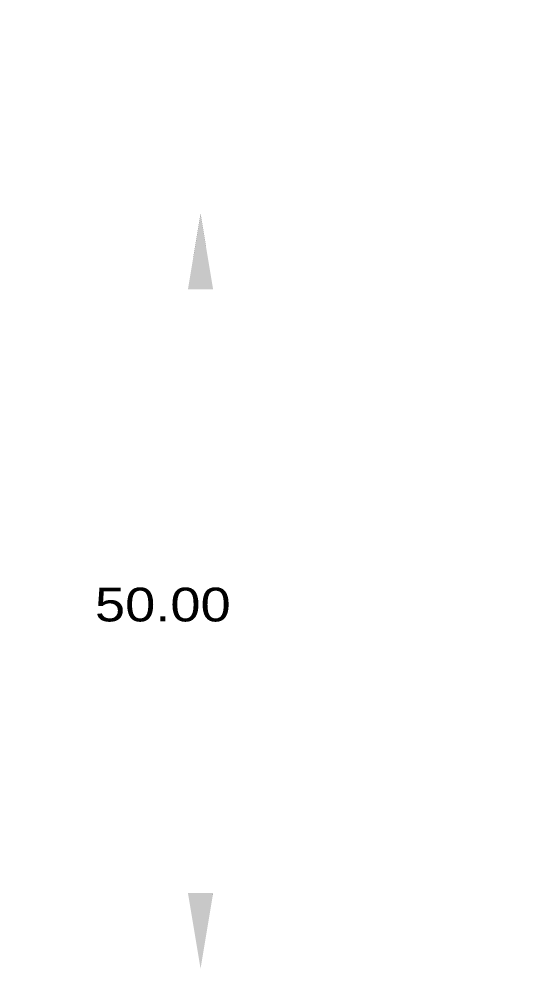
# Model space of a CAD drawing. Header units: millimetres. Extents: x -2171 to 1563, y -1758 to -1505.
# Drawn here: x 1404.609 to 1405.802, y -1616.521 to -1614.225 of the extents above; entities that cross this region are included whole.
import ezdxf

# ---------------------------------------------------------------- set-up
doc = ezdxf.new("R2010")
doc.units = ezdxf.units.MM
doc.linetypes.add('DOT', pattern=[0.025, 0, -0.025])
doc.layers.add('Tablet', color=7, linetype='Continuous', true_color=0x0180ff)
doc.styles.add('S2Arl465_b_1151_161', font='arial.ttf', dxfattribs={"width": 1.15091, "height": 0.046548})

msp = doc.modelspace()

# ---------------------------------------------------------------- hatches: boundary and pattern name
at = {"layer": 'Tablet'}
for points in [[(1405.0399, -1614.6878), (1405.0698, -1614.8675), (1405.0099, -1614.8675)], [(1405.0399, -1616.4847), (1405.0698, -1616.305), (1405.0099, -1616.305)]]:
    msp.add_hatch(color=96, dxfattribs=at).paths.add_polyline_path(points)

# ---------------------------------------------------------------- linework, layer by layer
at = {"layer": 'Tablet', "color": 150, "true_color": 0x0180ff}
msp.add_lwpolyline([(1405.7586, -1616.4847, 0.0000431, 0.0000431, 0), (1405.7586, -1606.3144, 0.0000431, 0.0000431, 0), (1404.6805, -1606.3144, 0.0000431, 0.0000431, 0), (1404.6805, -1606.3862, 0.0000431, 0.0000431, 0), (1405.6868, -1606.3862, 0.0000431, 0.0000431, 0), (1405.6868, -1616.4847, 0.0000431, 0.0000431, 0)], format="xyseb", close=True, dxfattribs=at)
at = {"layer": 'Tablet', "color": 96, "true_color": 0x018001}
for points in [[(1405.7586, -1614.2276, 0.0000431, 0.0000431, 0), (1405.6868, -1614.2994, 0.0000431, 0.0000431, 0)], [(1405.7042, -1614.2336, 0.0000431, 0.0000431, 0), (1405.6868, -1614.251, 0.0000431, 0.0000431, 0)], [(1405.7526, -1614.2821, 0.0000431, 0.0000431, 0), (1405.7284, -1614.3063, 0.0000431, 0.0000431, 0)], [(1405.7163, -1614.3184, 0.0000431, 0.0000431, 0), (1405.6921, -1614.3426, 0.0000431, 0.0000431, 0)], [(1405.7586, -1614.3244, 0.0000431, 0.0000431, 0), (1405.6868, -1614.3963, 0.0000431, 0.0000431, 0)], [(1405.7586, -1614.3728, 0.0000431, 0.0000431, 0), (1405.7405, -1614.391, 0.0000431, 0.0000431, 0)], [(1405.7284, -1614.4031, 0.0000431, 0.0000431, 0), (1405.7042, -1614.4273, 0.0000431, 0.0000431, 0)], [(1405.7586, -1614.4212, 0.0000431, 0.0000431, 0), (1405.6868, -1614.4931, 0.0000431, 0.0000431, 0)], [(1405.6921, -1614.4394, 0.0000431, 0.0000431, 0), (1405.6868, -1614.4447, 0.0000431, 0.0000431, 0)], [(1405.7586, -1614.4696, 0.0000431, 0.0000431, 0), (1405.7526, -1614.4757, 0.0000431, 0.0000431, 0)], [(1405.7405, -1614.4878, 0.0000431, 0.0000431, 0), (1405.7163, -1614.512, 0.0000431, 0.0000431, 0)], [(1405.7586, -1614.518, 0.0000431, 0.0000431, 0), (1405.6868, -1614.5899, 0.0000431, 0.0000431, 0)], [(1405.7042, -1614.5241, 0.0000431, 0.0000431, 0), (1405.6868, -1614.5415, 0.0000431, 0.0000431, 0)], [(1405.7526, -1614.5725, 0.0000431, 0.0000431, 0), (1405.7284, -1614.5967, 0.0000431, 0.0000431, 0)], [(1405.7586, -1614.6148, 0.0000431, 0.0000431, 0), (1405.6868, -1614.6867, 0.0000431, 0.0000431, 0)], [(1405.7163, -1614.6088, 0.0000431, 0.0000431, 0), (1405.6921, -1614.633, 0.0000431, 0.0000431, 0)], [(1405.7586, -1614.6633, 0.0000431, 0.0000431, 0), (1405.7405, -1614.6814, 0.0000431, 0.0000431, 0)], [(1405.3274, -1614.6878, 0.0000431, 0.0000431, 0), (1404.7165, -1614.6878, 0.0000431, 0.0000431, 0)], [(1405.7586, -1614.7117, 0.0000431, 0.0000431, 0), (1405.6868, -1614.7835, 0.0000431, 0.0000431, 0)], [(1405.7284, -1614.6935, 0.0000431, 0.0000431, 0), (1405.7042, -1614.7177, 0.0000431, 0.0000431, 0)], [(1405.6921, -1614.7298, 0.0000431, 0.0000431, 0), (1405.6868, -1614.7351, 0.0000431, 0.0000431, 0)], [(1405.7405, -1614.7782, 0.0000431, 0.0000431, 0), (1405.7163, -1614.8025, 0.0000431, 0.0000431, 0)], [(1405.7586, -1614.7601, 0.0000431, 0.0000431, 0), (1405.7526, -1614.7661, 0.0000431, 0.0000431, 0)], [(1405.7586, -1614.8085, 0.0000431, 0.0000431, 0), (1405.6868, -1614.8804, 0.0000431, 0.0000431, 0)], [(1405.7042, -1614.8146, 0.0000431, 0.0000431, 0), (1405.6868, -1614.8319, 0.0000431, 0.0000431, 0)], [(1405.0399, -1615.4425, 0.0000431, 0.0000431, 0), (1405.0399, -1614.8675, 0.0000431, 0.0000431, 0)], [(1405.7526, -1614.863, 0.0000431, 0.0000431, 0), (1405.7284, -1614.8872, 0.0000431, 0.0000431, 0)], [(1405.7586, -1614.9053, 0.0000431, 0.0000431, 0), (1405.6868, -1614.9772, 0.0000431, 0.0000431, 0)], [(1405.7163, -1614.8993, 0.0000431, 0.0000431, 0), (1405.6921, -1614.9235, 0.0000431, 0.0000431, 0)], [(1405.7586, -1614.9537, 0.0000431, 0.0000431, 0), (1405.7405, -1614.9719, 0.0000431, 0.0000431, 0)], [(1405.7284, -1614.984, 0.0000431, 0.0000431, 0), (1405.7042, -1615.0082, 0.0000431, 0.0000431, 0)], [(1405.7586, -1615.0021, 0.0000431, 0.0000431, 0), (1405.6868, -1615.074, 0.0000431, 0.0000431, 0)], [(1405.6921, -1615.0203, 0.0000431, 0.0000431, 0), (1405.6868, -1615.0256, 0.0000431, 0.0000431, 0)], [(1405.7586, -1615.0505, 0.0000431, 0.0000431, 0), (1405.7526, -1615.0566, 0.0000431, 0.0000431, 0)], [(1405.7405, -1615.0687, 0.0000431, 0.0000431, 0), (1405.7163, -1615.0929, 0.0000431, 0.0000431, 0)], [(1405.7586, -1615.0989, 0.0000431, 0.0000431, 0), (1405.6868, -1615.1708, 0.0000431, 0.0000431, 0)], [(1405.7042, -1615.105, 0.0000431, 0.0000431, 0), (1405.6868, -1615.1224, 0.0000431, 0.0000431, 0)], [(1405.7526, -1615.1534, 0.0000431, 0.0000431, 0), (1405.7284, -1615.1776, 0.0000431, 0.0000431, 0)], [(1405.7163, -1615.1897, 0.0000431, 0.0000431, 0), (1405.6921, -1615.2139, 0.0000431, 0.0000431, 0)], [(1405.7586, -1615.1958, 0.0000431, 0.0000431, 0), (1405.6868, -1615.2676, 0.0000431, 0.0000431, 0)], [(1405.7586, -1615.2442, 0.0000431, 0.0000431, 0), (1405.7405, -1615.2623, 0.0000431, 0.0000431, 0)], [(1405.7284, -1615.2744, 0.0000431, 0.0000431, 0), (1405.7042, -1615.2986, 0.0000431, 0.0000431, 0)], [(1405.7586, -1615.2926, 0.0000431, 0.0000431, 0), (1405.6868, -1615.3644, 0.0000431, 0.0000431, 0)], [(1405.6921, -1615.3107, 0.0000431, 0.0000431, 0), (1405.6868, -1615.316, 0.0000431, 0.0000431, 0)], [(1405.7586, -1615.341, 0.0000431, 0.0000431, 0), (1405.7526, -1615.3471, 0.0000431, 0.0000431, 0)], [(1405.7405, -1615.3592, 0.0000431, 0.0000431, 0), (1405.7163, -1615.3834, 0.0000431, 0.0000431, 0)], [(1405.7586, -1615.3894, 0.0000431, 0.0000431, 0), (1405.6868, -1615.4613, 0.0000431, 0.0000431, 0)], [(1405.7042, -1615.3955, 0.0000431, 0.0000431, 0), (1405.6868, -1615.4129, 0.0000431, 0.0000431, 0)], [(1405.7526, -1615.4439, 0.0000431, 0.0000431, 0), (1405.7284, -1615.4681, 0.0000431, 0.0000431, 0)], [(1405.7586, -1615.4862, 0.0000431, 0.0000431, 0), (1405.6868, -1615.5581, 0.0000431, 0.0000431, 0)], [(1405.7163, -1615.4802, 0.0000431, 0.0000431, 0), (1405.6921, -1615.5044, 0.0000431, 0.0000431, 0)], [(1405.7586, -1615.5346, 0.0000431, 0.0000431, 0), (1405.7405, -1615.5528, 0.0000431, 0.0000431, 0)], [(1405.7586, -1615.583, 0.0000431, 0.0000431, 0), (1405.6868, -1615.6549, 0.0000431, 0.0000431, 0)], [(1405.7284, -1615.5649, 0.0000431, 0.0000431, 0), (1405.7042, -1615.5891, 0.0000431, 0.0000431, 0)], [(1405.6921, -1615.6012, 0.0000431, 0.0000431, 0), (1405.6868, -1615.6065, 0.0000431, 0.0000431, 0)], [(1405.7405, -1615.6496, 0.0000431, 0.0000431, 0), (1405.7163, -1615.6738, 0.0000431, 0.0000431, 0)], [(1405.7586, -1615.6314, 0.0000431, 0.0000431, 0), (1405.7526, -1615.6375, 0.0000431, 0.0000431, 0)], [(1405.7586, -1615.6798, 0.0000431, 0.0000431, 0), (1405.6868, -1615.7517, 0.0000431, 0.0000431, 0)], [(1405.7042, -1615.6859, 0.0000431, 0.0000431, 0), (1405.6868, -1615.7033, 0.0000431, 0.0000431, 0)], [(1405.0399, -1615.73, 0.0000431, 0.0000431, 0), (1405.0399, -1616.305, 0.0000431, 0.0000431, 0)], [(1405.7526, -1615.7343, 0.0000431, 0.0000431, 0), (1405.7284, -1615.7585, 0.0000431, 0.0000431, 0)], [(1405.7586, -1615.7767, 0.0000431, 0.0000431, 0), (1405.6868, -1615.8485, 0.0000431, 0.0000431, 0)], [(1405.7163, -1615.7706, 0.0000431, 0.0000431, 0), (1405.6921, -1615.7948, 0.0000431, 0.0000431, 0)], [(1405.7586, -1615.8251, 0.0000431, 0.0000431, 0), (1405.7405, -1615.8432, 0.0000431, 0.0000431, 0)], [(1405.7284, -1615.8554, 0.0000431, 0.0000431, 0), (1405.7042, -1615.8796, 0.0000431, 0.0000431, 0)], [(1405.7586, -1615.8735, 0.0000431, 0.0000431, 0), (1405.6868, -1615.9454, 0.0000431, 0.0000431, 0)], [(1405.6921, -1615.8917, 0.0000431, 0.0000431, 0), (1405.6868, -1615.8969, 0.0000431, 0.0000431, 0)], [(1405.7586, -1615.9219, 0.0000431, 0.0000431, 0), (1405.7526, -1615.928, 0.0000431, 0.0000431, 0)], [(1405.7405, -1615.9401, 0.0000431, 0.0000431, 0), (1405.7163, -1615.9643, 0.0000431, 0.0000431, 0)], [(1405.7586, -1615.9703, 0.0000431, 0.0000431, 0), (1405.6868, -1616.0422, 0.0000431, 0.0000431, 0)], [(1405.7042, -1615.9764, 0.0000431, 0.0000431, 0), (1405.6868, -1615.9938, 0.0000431, 0.0000431, 0)], [(1405.7526, -1616.0248, 0.0000431, 0.0000431, 0), (1405.7284, -1616.049, 0.0000431, 0.0000431, 0)], [(1405.7163, -1616.0611, 0.0000431, 0.0000431, 0), (1405.6921, -1616.0853, 0.0000431, 0.0000431, 0)], [(1405.7586, -1616.0671, 0.0000431, 0.0000431, 0), (1405.6868, -1616.139, 0.0000431, 0.0000431, 0)], [(1405.7586, -1616.1155, 0.0000431, 0.0000431, 0), (1405.7405, -1616.1337, 0.0000431, 0.0000431, 0)], [(1405.7284, -1616.1458, 0.0000431, 0.0000431, 0), (1405.7042, -1616.17, 0.0000431, 0.0000431, 0)], [(1405.7586, -1616.1639, 0.0000431, 0.0000431, 0), (1405.6868, -1616.2358, 0.0000431, 0.0000431, 0)], [(1405.6921, -1616.1821, 0.0000431, 0.0000431, 0), (1405.6868, -1616.1874, 0.0000431, 0.0000431, 0)], [(1405.7586, -1616.2123, 0.0000431, 0.0000431, 0), (1405.7526, -1616.2184, 0.0000431, 0.0000431, 0)], [(1405.7405, -1616.2305, 0.0000431, 0.0000431, 0), (1405.7163, -1616.2547, 0.0000431, 0.0000431, 0)], [(1405.7586, -1616.2608, 0.0000431, 0.0000431, 0), (1405.6868, -1616.3326, 0.0000431, 0.0000431, 0)], [(1405.7042, -1616.2668, 0.0000431, 0.0000431, 0), (1405.6868, -1616.2842, 0.0000431, 0.0000431, 0)], [(1405.7526, -1616.3152, 0.0000431, 0.0000431, 0), (1405.7284, -1616.3394, 0.0000431, 0.0000431, 0)], [(1405.7586, -1616.3576, 0.0000431, 0.0000431, 0), (1405.6868, -1616.4294, 0.0000431, 0.0000431, 0)], [(1405.7163, -1616.3515, 0.0000431, 0.0000431, 0), (1405.6921, -1616.3757, 0.0000431, 0.0000431, 0)], [(1405.7586, -1616.406, 0.0000431, 0.0000431, 0), (1405.7405, -1616.4242, 0.0000431, 0.0000431, 0)], [(1405.7284, -1616.4363, 0.0000431, 0.0000431, 0), (1405.7042, -1616.4605, 0.0000431, 0.0000431, 0)], [(1405.7586, -1616.4544, 0.0000431, 0.0000431, 0), (1405.7284, -1616.4847, 0.0000431, 0.0000431, 0)], [(1405.6921, -1616.4726, 0.0000431, 0.0000431, 0), (1405.6868, -1616.4779, 0.0000431, 0.0000431, 0)], [(1408.3461, -1616.4847, 0.0000431, 0.0000431, 0), (1404.6086, -1616.4847, 0.0000431, 0.0000431, 0)], [(1405.2196, -1616.4847, 0.0000431, 0.0000431, 0), (1404.6086, -1616.4847, 0.0000431, 0.0000431, 0)]]:
    msp.add_lwpolyline(points, format="xyseb", dxfattribs=at)
for points in [[(1405.0399, -1614.6878, 0.0000431, 0.0000431, 0), (1405.0698, -1614.8675, 0.0000431, 0.0000431, 0), (1405.0099, -1614.8675, 0.0000431, 0.0000431, 0)], [(1405.0399, -1616.4847, 0.0000431, 0.0000431, 0), (1405.0698, -1616.305, 0.0000431, 0.0000431, 0), (1405.0099, -1616.305, 0.0000431, 0.0000431, 0)]]:
    msp.add_lwpolyline(points, format="xyseb", close=True, dxfattribs=at)
at = {"layer": 'Tablet', "color": 96, "linetype": 'DOT', "true_color": 0x018001}
for points in [[(1404.6086, -1616.3912, 0.0000431, 0.0000431, 0), (1404.6086, -1616.3409, 0.0000431, 0.0000431, 0)], [(1404.6086, -1616.5206, 0.0000431, 0.0000431, 0), (1404.6086, -1616.4344, 0.0000431, 0.0000431, 0)]]:
    msp.add_lwpolyline(points, format="xyseb", dxfattribs=at)

# ---------------------------------------------------------------- texts
at = {"color": 150, "true_color": 0x0180ff, "style": 'S2Arl465_b_1151_161', "width": 1.15091}
msp.add_text('50.00', height=0.0803, dxfattribs=at).set_placement((1404.7886, -1615.6581))

doc.saveas('drawing.dxf')
